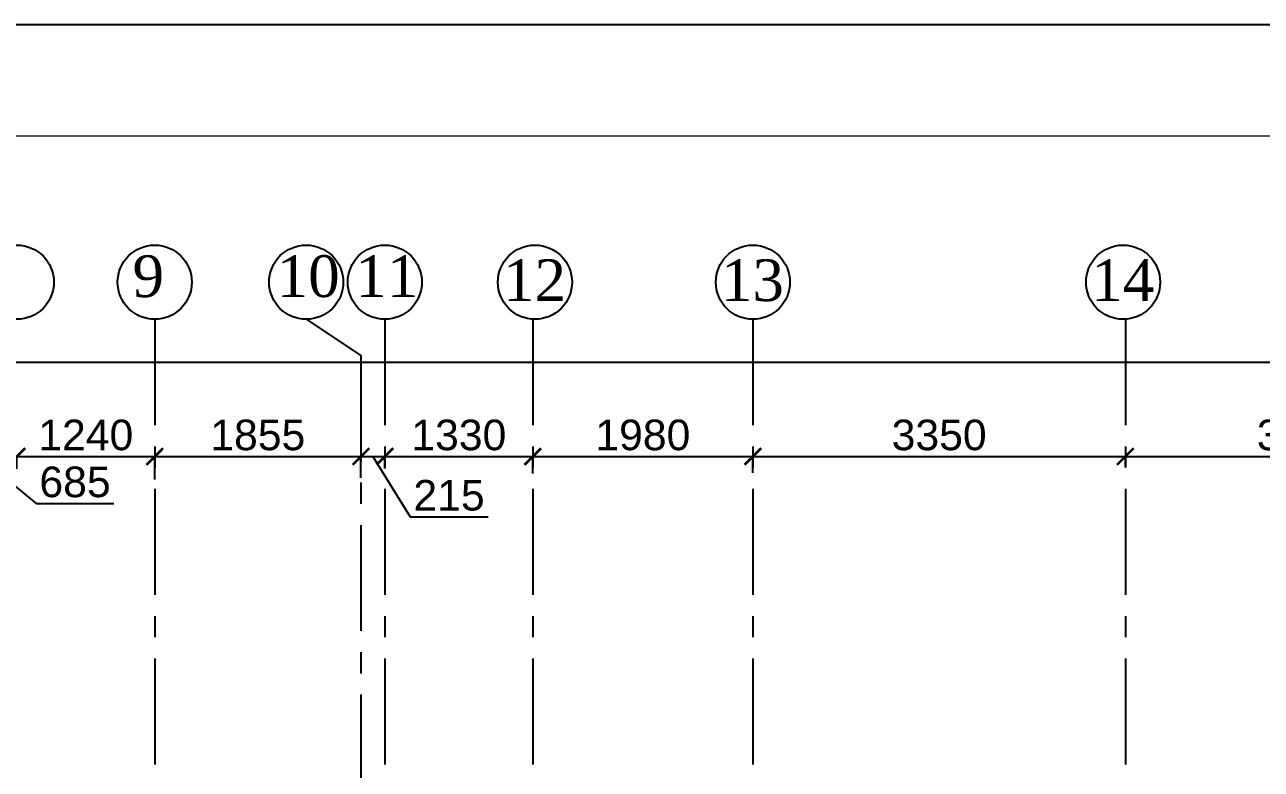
# Model space of a CAD drawing. Header units: inches. Extents: x 278200 to 407749, y -182622 to -96622.
# Drawn here: x 292302 to 303423, y -103313 to -96622 of the extents above; entities that cross this region are included whole.
import ezdxf

# ---------------------------------------------------------------- set-up
doc = ezdxf.new("R2010")
doc.units = ezdxf.units.IN
doc.header["$MEASUREMENT"] = 0
doc.linetypes.add('CENTER', pattern=[50.8, 31.75, -6.35, 6.35, -6.35])
for name, color, linetype in [('GIRD CIR', 1, 'Continuous'), ('GIRD TEXT', 4, 'Continuous'), ('GRID', 8, 'CENTER'), ('GRID DIM', 4, 'Continuous')]:
    doc.layers.add(name, color=color, linetype=linetype)
doc.layers.add('JKEC COLHAT', color=2, linetype='Continuous', lineweight=20)
doc.styles.add('T200', font='sanss___.ttf', dxfattribs={"height": 275})
doc.styles.add('T400', font='romantic.ttf')
doc.dimstyles.new('T 300', dxfattribs={"dimtxt": 275, "dimasz": 150, "dimexe": 1, "dimexo": 0, "dimgap": 50, "dimtad": 1, "dimdec": 0, "dimrnd": 5, "dimdsep": 46, "dimtxsty": 'T200', "dimblk": 'ARCHTICK', "dimcen": 2.5, "dimdle": 1, "dimclrd": 5, "dimclre": 253, "dimclrt": 4, "dimadec": 0, "dimazin": 0, "dimtfac": 1, "dimtdec": 0, "dimtmove": 2, "dimatfit": 3, "dimfxl": 0, "dimarcsym": 0})

# ---------------------------------------------------------------- blocks, each defined once
blk = doc.blocks.new('_ARCHTICK')
at = {"color": 0, "linetype": 'ByBlock', "const_width": 0.15}
blk.add_lwpolyline([(-0.5, -0.5), (0.5, 0.5)], dxfattribs=at)
blk = doc.blocks.new('*D74')
at = {"layer": 'Defpoints', "color": 0}
for p in [(366494, -99654), (283426, -99879, 15), (366494, -99879, 15)]:
    blk.add_point(p, dxfattribs=at)
at = {"layer": 'GRID DIM', "color": 5, "lineweight": -2}
blk.add_line((283425, -99654), (366495, -99654), dxfattribs=at)
at = {"layer": 'GRID DIM', "color": 253, "lineweight": -2}
for p, q in [((283426, -99879), (283426, -99653)), ((366494, -99879), (366494, -99653))]:
    blk.add_line(p, q, dxfattribs=at)
at = {"layer": 'GRID DIM', "color": 5, "lineweight": -2, "xscale": 150, "yscale": 150, "zscale": 150, "rotation": 180}
blk.add_blockref('_ARCHTICK', (283426, -99654), dxfattribs=at)
at = {"layer": 'GRID DIM', "color": 5, "lineweight": -2, "xscale": 150, "yscale": 150, "zscale": 150}
blk.add_blockref('_ARCHTICK', (366494, -99654), dxfattribs=at)
at = {"layer": 'GRID DIM', "color": 4, "insert": (324960, -99463), "char_height": 275, "attachment_point": 5, "style": 'T200'}
blk.add_mtext('83070', dxfattribs=at)
blk = doc.blocks.new('*D81')
at = {"layer": 'Defpoints', "color": 0}
for p in [(292231, -100502), (291546, -100623, 15), (292231, -100614, 15)]:
    blk.add_point(p, dxfattribs=at)
at = {"layer": 'GRID DIM', "color": 5, "lineweight": -2}
for p, q in [((291545, -100502), (292232, -100502)), ((291888, -100502), (292405, -100923)), ((292405, -100923), (293103, -100923))]:
    blk.add_line(p, q, dxfattribs=at)
at = {"layer": 'GRID DIM', "color": 253, "lineweight": -2}
for p, q in [((291546, -100623), (291546, -100501)), ((292231, -100614), (292231, -100501))]:
    blk.add_line(p, q, dxfattribs=at)
at = {"layer": 'GRID DIM', "color": 5, "lineweight": -2, "xscale": 150, "yscale": 150, "zscale": 150, "rotation": 180}
blk.add_blockref('_ARCHTICK', (291546, -100502), dxfattribs=at)
at = {"layer": 'GRID DIM', "color": 5, "lineweight": -2, "xscale": 150, "yscale": 150, "zscale": 150}
blk.add_blockref('_ARCHTICK', (292231, -100502), dxfattribs=at)
at = {"layer": 'GRID DIM', "color": 4, "insert": (292754, -100732), "char_height": 275, "attachment_point": 5, "style": 'T200'}
blk.add_mtext('685', dxfattribs=at)
blk = doc.blocks.new('*D82')
at = {"layer": 'Defpoints', "color": 0}
for p in [(293471, -100502), (292231, -100614, 15), (293471, -100710, 15)]:
    blk.add_point(p, dxfattribs=at)
at = {"layer": 'GRID DIM', "color": 5, "lineweight": -2}
blk.add_line((292230, -100502), (293472, -100502), dxfattribs=at)
at = {"layer": 'GRID DIM', "color": 253, "lineweight": -2}
for p, q in [((292231, -100614), (292231, -100501)), ((293471, -100710), (293471, -100501))]:
    blk.add_line(p, q, dxfattribs=at)
at = {"layer": 'GRID DIM', "color": 5, "lineweight": -2, "xscale": 150, "yscale": 150, "zscale": 150, "rotation": 180}
blk.add_blockref('_ARCHTICK', (292231, -100502), dxfattribs=at)
at = {"layer": 'GRID DIM', "color": 5, "lineweight": -2, "xscale": 150, "yscale": 150, "zscale": 150}
blk.add_blockref('_ARCHTICK', (293471, -100502), dxfattribs=at)
at = {"layer": 'GRID DIM', "color": 4, "insert": (292851, -100310), "char_height": 275, "attachment_point": 5, "style": 'T200'}
blk.add_mtext('1240', dxfattribs=at)
blk = doc.blocks.new('*D83')
at = {"layer": 'Defpoints', "color": 0}
for p in [(295326, -100502), (293471, -100710, 15), (295326, -100693, 15)]:
    blk.add_point(p, dxfattribs=at)
at = {"layer": 'GRID DIM', "color": 5, "lineweight": -2}
blk.add_line((293470, -100502), (295327, -100502), dxfattribs=at)
at = {"layer": 'GRID DIM', "color": 253, "lineweight": -2}
for p, q in [((293471, -100710), (293471, -100501)), ((295326, -100693), (295326, -100501))]:
    blk.add_line(p, q, dxfattribs=at)
at = {"layer": 'GRID DIM', "color": 5, "lineweight": -2, "xscale": 150, "yscale": 150, "zscale": 150, "rotation": 180}
blk.add_blockref('_ARCHTICK', (293471, -100502), dxfattribs=at)
at = {"layer": 'GRID DIM', "color": 5, "lineweight": -2, "xscale": 150, "yscale": 150, "zscale": 150}
blk.add_blockref('_ARCHTICK', (295326, -100502), dxfattribs=at)
at = {"layer": 'GRID DIM', "color": 4, "insert": (294398, -100310), "char_height": 275, "attachment_point": 5, "style": 'T200'}
blk.add_mtext('1855', dxfattribs=at)
blk = doc.blocks.new('*D84')
at = {"layer": 'Defpoints', "color": 0}
for p in [(295541, -100502), (295541, -100610, 15), (295326, -100693, 15)]:
    blk.add_point(p, dxfattribs=at)
at = {"layer": 'GRID DIM', "color": 5, "lineweight": -2}
for p, q in [((295325, -100502), (295542, -100502)), ((295433, -100502), (295768, -101043)), ((295768, -101043), (296469, -101043))]:
    blk.add_line(p, q, dxfattribs=at)
at = {"layer": 'GRID DIM', "color": 253, "lineweight": -2}
for p, q in [((295326, -100693), (295326, -100501)), ((295541, -100610), (295541, -100501))]:
    blk.add_line(p, q, dxfattribs=at)
at = {"layer": 'GRID DIM', "color": 5, "lineweight": -2, "xscale": 150, "yscale": 150, "zscale": 150, "rotation": 180}
blk.add_blockref('_ARCHTICK', (295326, -100502), dxfattribs=at)
at = {"layer": 'GRID DIM', "color": 5, "lineweight": -2, "xscale": 150, "yscale": 150, "zscale": 150}
blk.add_blockref('_ARCHTICK', (295541, -100502), dxfattribs=at)
at = {"layer": 'GRID DIM', "color": 4, "insert": (296118, -100852), "char_height": 275, "attachment_point": 5, "style": 'T200'}
blk.add_mtext('215', dxfattribs=at)
blk = doc.blocks.new('*D85')
at = {"layer": 'Defpoints', "color": 0}
for p in [(296871, -100502), (295541, -100610, 15), (296871, -100656, 15)]:
    blk.add_point(p, dxfattribs=at)
at = {"layer": 'GRID DIM', "color": 5, "lineweight": -2}
blk.add_line((295540, -100502), (296872, -100502), dxfattribs=at)
at = {"layer": 'GRID DIM', "color": 253, "lineweight": -2}
for p, q in [((295541, -100610), (295541, -100501)), ((296871, -100656), (296871, -100501))]:
    blk.add_line(p, q, dxfattribs=at)
at = {"layer": 'GRID DIM', "color": 5, "lineweight": -2, "xscale": 150, "yscale": 150, "zscale": 150, "rotation": 180}
blk.add_blockref('_ARCHTICK', (295541, -100502), dxfattribs=at)
at = {"layer": 'GRID DIM', "color": 5, "lineweight": -2, "xscale": 150, "yscale": 150, "zscale": 150}
blk.add_blockref('_ARCHTICK', (296871, -100502), dxfattribs=at)
at = {"layer": 'GRID DIM', "color": 4, "insert": (296206, -100310), "char_height": 275, "attachment_point": 5, "style": 'T200'}
blk.add_mtext('1330', dxfattribs=at)
blk = doc.blocks.new('*D86')
at = {"layer": 'Defpoints', "color": 0}
for p in [(298851, -100502), (298851, -100648, 15), (296871, -100656, 15)]:
    blk.add_point(p, dxfattribs=at)
at = {"layer": 'GRID DIM', "color": 5, "lineweight": -2}
blk.add_line((296870, -100502), (298852, -100502), dxfattribs=at)
at = {"layer": 'GRID DIM', "color": 253, "lineweight": -2}
for p, q in [((296871, -100656), (296871, -100501)), ((298851, -100648), (298851, -100501))]:
    blk.add_line(p, q, dxfattribs=at)
at = {"layer": 'GRID DIM', "color": 5, "lineweight": -2, "xscale": 150, "yscale": 150, "zscale": 150, "rotation": 180}
blk.add_blockref('_ARCHTICK', (296871, -100502), dxfattribs=at)
at = {"layer": 'GRID DIM', "color": 5, "lineweight": -2, "xscale": 150, "yscale": 150, "zscale": 150}
blk.add_blockref('_ARCHTICK', (298851, -100502), dxfattribs=at)
at = {"layer": 'GRID DIM', "color": 4, "insert": (297861, -100310), "char_height": 275, "attachment_point": 5, "style": 'T200'}
blk.add_mtext('1980', dxfattribs=at)
blk = doc.blocks.new('*D87')
at = {"layer": 'Defpoints', "color": 0}
for p in [(302201, -100502), (298851, -100648, 15), (302201, -100601, 15)]:
    blk.add_point(p, dxfattribs=at)
at = {"layer": 'GRID DIM', "color": 5, "lineweight": -2}
blk.add_line((298850, -100502), (302202, -100502), dxfattribs=at)
at = {"layer": 'GRID DIM', "color": 253, "lineweight": -2}
for p, q in [((298851, -100648), (298851, -100501)), ((302201, -100601), (302201, -100501))]:
    blk.add_line(p, q, dxfattribs=at)
at = {"layer": 'GRID DIM', "color": 5, "lineweight": -2, "xscale": 150, "yscale": 150, "zscale": 150, "rotation": 180}
blk.add_blockref('_ARCHTICK', (298851, -100502), dxfattribs=at)
at = {"layer": 'GRID DIM', "color": 5, "lineweight": -2, "xscale": 150, "yscale": 150, "zscale": 150}
blk.add_blockref('_ARCHTICK', (302201, -100502), dxfattribs=at)
at = {"layer": 'GRID DIM', "color": 4, "insert": (300526, -100310), "char_height": 275, "attachment_point": 5, "style": 'T200'}
blk.add_mtext('3350', dxfattribs=at)
blk = doc.blocks.new('*D88')
at = {"layer": 'Defpoints', "color": 0}
for p in [(305421, -100502), (302201, -100601, 15), (305421, -100657, 15)]:
    blk.add_point(p, dxfattribs=at)
at = {"layer": 'GRID DIM', "color": 5, "lineweight": -2}
blk.add_line((302200, -100502), (305422, -100502), dxfattribs=at)
at = {"layer": 'GRID DIM', "color": 253, "lineweight": -2}
for p, q in [((302201, -100601), (302201, -100501)), ((305421, -100657), (305421, -100501))]:
    blk.add_line(p, q, dxfattribs=at)
at = {"layer": 'GRID DIM', "color": 5, "lineweight": -2, "xscale": 150, "yscale": 150, "zscale": 150, "rotation": 180}
blk.add_blockref('_ARCHTICK', (302201, -100502), dxfattribs=at)
at = {"layer": 'GRID DIM', "color": 5, "lineweight": -2, "xscale": 150, "yscale": 150, "zscale": 150}
blk.add_blockref('_ARCHTICK', (305421, -100502), dxfattribs=at)
at = {"layer": 'GRID DIM', "color": 4, "insert": (303811, -100310), "char_height": 275, "attachment_point": 5, "style": 'T200'}
blk.add_mtext('3220', dxfattribs=at)

msp = doc.modelspace()

# ---------------------------------------------------------------- linework, layer by layer
at = {"layer": 'Defpoints', "ltscale": 0.2}
msp.add_lwpolyline([(278199.9, -182621.9), (400199.9, -182621.9), (400199.9, -96621.9), (278199.9, -96621.9)], close=True, dxfattribs=at)
at = {"layer": 'GIRD CIR'}
for centre in [(292230.7, -98935.4, 14.7), (293470.9, -98935.4, 14.7), (294833.2, -98935.4, 29.5), (295540.7, -98935.4, 14.7), (296890.7, -98935.4, 14.7), (298850.7, -98935.4, 14.7), (302180.7, -98935.4, 14.7)]:
    msp.add_circle(centre, 333.3, dxfattribs=at)
at = {"layer": 'GRID', "ltscale": 30}
for p, q in [((293470.9, -99268.8, 14.7), (293470.9, -130305.3, 14.7)), ((294833.2, -99268.8, 29.5), (295325.7, -99593.6, 14.7)), ((295540.7, -99268.8, 14.7), (295540.7, -130305.3, 14.7)), ((296870.7, -99268.8, 14.7), (296870.7, -130305.3, 14.7)), ((298850.7, -99268.8, 14.7), (298850.7, -130305.3, 14.7)), ((302200.7, -99268.8, 14.7), (302200.7, -130305.3, 14.7)), ((295325.7, -99593.6, 14.7), (295325.7, -130305.3, 14.7))]:
    msp.add_line(p, q, dxfattribs=at)
at = {"layer": 'JKEC COLHAT', "ltscale": 0.2}
msp.add_lwpolyline([(279199.9, -181621.9), (399199.9, -181621.9), (399199.9, -97621.9), (279199.9, -97621.9)], close=True, dxfattribs=at)

# ---------------------------------------------------------------- texts
at = {"layer": 'GIRD TEXT', "ltscale": 7, "style": 'T400'}
for s, p in [('9', (293271.4, -99068.8)), ('10', (294568.3, -99068.8)), ('11', (295275.7, -99068.8)), ('12', (296603.7, -99104.8)), ('13', (298563.7, -99104.8)), ('14', (301893.7, -99104.8))]:
    msp.add_text(s, height=375, dxfattribs=at).set_placement(p)

# ---------------------------------------------------------------- dimensions: what is measured, and where the dimension line sits
at = {"layer": 'GRID DIM'}
for base, p1, p2, picture, middle in [((366494.3, -99654.5), (283425.7, -99879.1, 14.7), (366494.3, -99879.1, 14.7), '*D74', (324960, -99462.6)), ((293470.9, -100501.8), (292230.7, -100614.4, 14.7), (293470.9, -100709.7, 14.7), '*D82', (292850.8, -100310.2)), ((295325.7, -100501.8), (293470.9, -100709.7, 14.7), (295325.7, -100692.6, 14.7), '*D83', (294398.3, -100310.2)), ((296870.7, -100501.8), (295540.7, -100610, 14.7), (296870.7, -100656.2, 14.7), '*D85', (296205.7, -100310)), ((298850.7, -100501.8), (296870.7, -100656.2, 14.7), (298850.7, -100647.8, 14.7), '*D86', (297860.7, -100310.2)), ((302200.7, -100501.8), (298850.7, -100647.8, 14.7), (302200.7, -100601.2, 14.7), '*D87', (300525.7, -100310)), ((305420.7, -100501.8), (302200.7, -100601.2, 14.7), (305420.7, -100657, 14.7), '*D88', (303810.7, -100310))]:
    dim = msp.add_linear_dim(base=base, p1=p1, p2=p2, dimstyle='T 300', dxfattribs=at)
    dim.commit()
    dim.dimension.update_dxf_attribs({"geometry": picture, "text_midpoint": middle})
for base, p1, p2, picture, middle in [((292230.7, -100501.8), (291545.7, -100622.8, 14.7), (292230.7, -100614.4, 14.7), '*D81', (292455.2, -100923.4)), ((295540.7, -100501.8), (295325.7, -100692.6, 14.7), (295540.7, -100610, 14.7), '*D84', (295817.9, -101043.2))]:
    dim = msp.add_linear_dim(base=base, p1=p1, p2=p2, dimstyle='T 300', override={"dimtmove": 1}, dxfattribs=at)
    dim.commit()
    dim.dimension.update_dxf_attribs({"geometry": picture, "text_midpoint": middle, "dimtype": 160})

doc.saveas('drawing.dxf')
